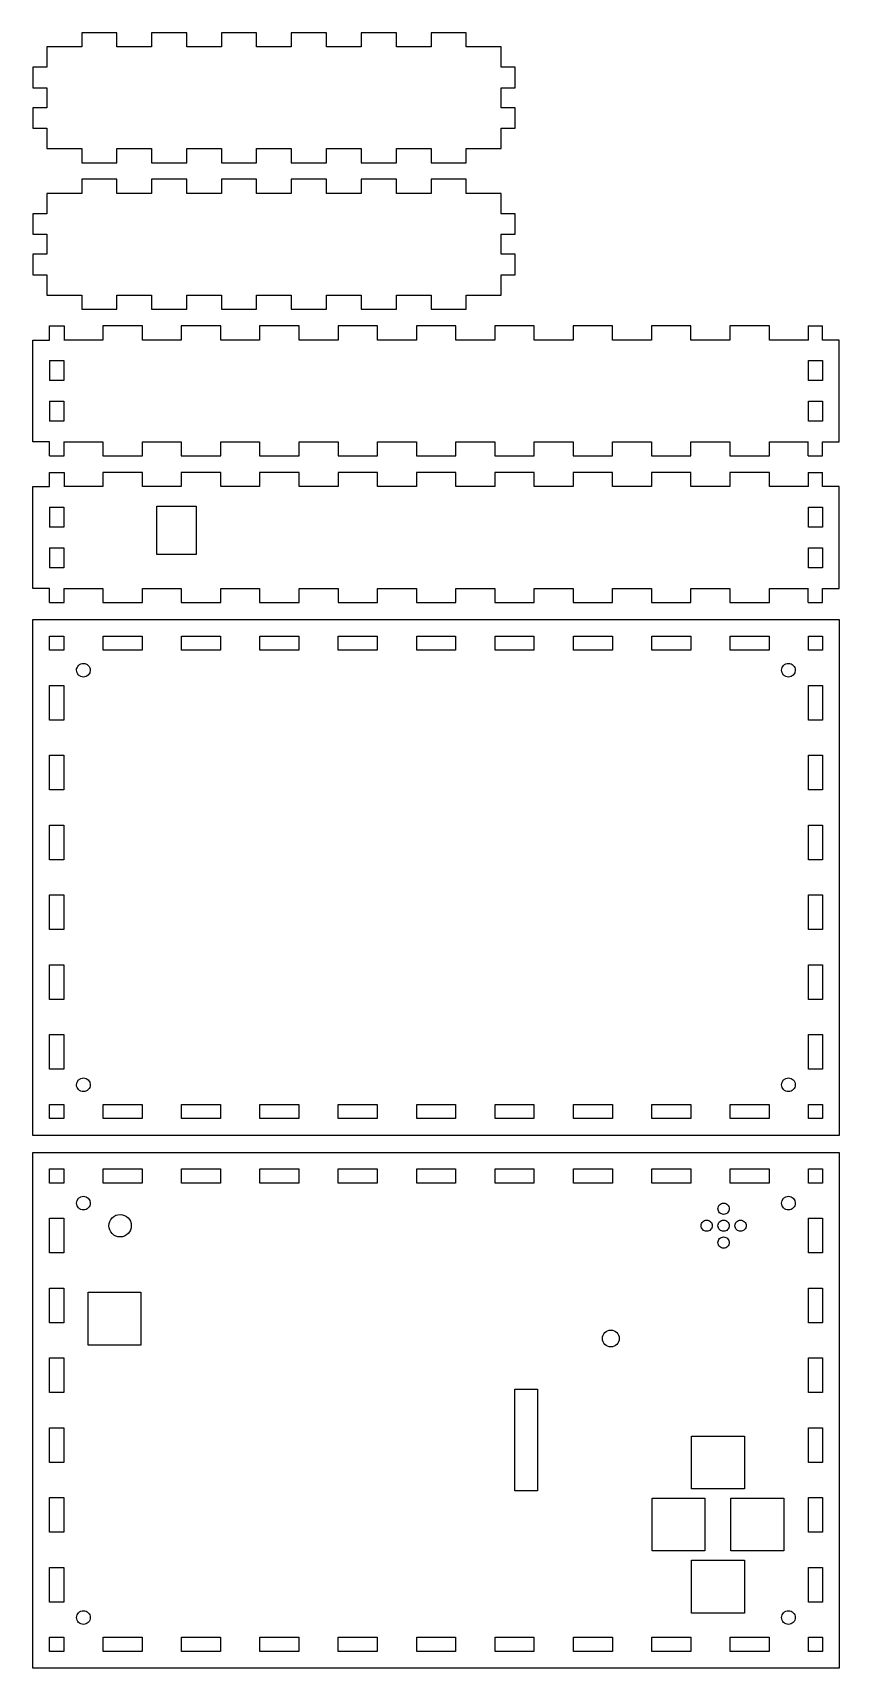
# Model space of a CAD drawing. Extents: x 1 to 182, y 1 to 369.
import ezdxf

# ---------------------------------------------------------------- set-up
doc = ezdxf.new("R2010")
doc.units = 0
doc.layers.add('Layer_1', color=7, linetype='CONTINUOUS')

msp = doc.modelspace()

# ---------------------------------------------------------------- linework, layer by layer
at = {"layer": 'Layer_1', "color": 7}
for points in [[(11.686992, 369.008731), (11.686992, 365.833731)], [(19.612187, 369.008731), (11.686992, 369.008731)], [(19.612187, 365.833731), (19.612187, 369.008731)], [(27.415434, 369.008731), (27.415434, 365.833731)], [(35.340629, 369.008731), (27.415434, 369.008731)], [(35.340629, 365.833731), (35.340629, 369.008731)], [(43.143904, 369.008731), (43.143904, 365.833731)], [(51.069099, 369.008731), (43.143904, 369.008731)], [(51.069099, 365.833731), (51.069099, 369.008731)], [(58.872402, 369.008731), (58.872402, 365.833731)], [(66.797569, 369.008731), (58.872402, 369.008731)], [(66.797569, 365.833731), (66.797569, 369.008731)], [(74.600844, 369.008731), (74.600844, 365.833731)], [(82.526039, 369.008731), (74.600844, 369.008731)], [(82.526039, 365.833731), (82.526039, 369.008731)], [(90.329314, 369.008731), (90.329314, 365.833731)], [(98.254481, 369.008731), (90.329314, 369.008731)], [(98.254481, 365.833731), (98.254481, 369.008731)], [(3.822756, 365.833731), (3.822756, 361.261731)], [(11.686992, 365.833731), (3.822756, 365.833731)], [(27.415434, 365.833731), (19.612187, 365.833731)], [(43.143904, 365.833731), (35.340629, 365.833731)], [(58.872402, 365.833731), (51.069099, 365.833731)], [(74.600844, 365.833731), (66.797569, 365.833731)], [(90.329314, 365.833731), (82.526039, 365.833731)], [(106.118716, 365.833731), (98.254481, 365.833731)], [(106.118716, 361.261731), (106.118716, 365.833731)], [(0.647756, 361.261731), (0.647756, 356.628771), (3.822756, 356.628771)], [(3.822756, 361.261731), (0.647756, 361.261731)], [(109.293716, 361.261731), (106.118716, 361.261731)], [(109.293716, 356.628771), (109.293716, 361.261731)], [(3.822756, 356.628771), (3.822756, 352.117731)], [(106.118716, 352.117731), (106.118716, 356.628771)], [(106.118716, 356.628771), (109.293716, 356.628771)], [(0.647756, 352.117731), (0.647756, 347.484771), (3.822756, 347.484771)], [(3.822756, 352.117731), (0.647756, 352.117731)], [(109.293716, 352.117731), (106.118716, 352.117731)], [(109.293716, 347.484771), (109.293716, 352.117731)], [(3.822756, 347.484771), (3.822756, 342.912768), (11.686992, 342.912768)], [(106.118716, 342.912768), (106.118716, 347.484771), (109.293716, 347.484771)], [(11.686992, 342.912768), (11.686992, 339.737768), (19.612187, 339.737768)], [(19.612187, 339.737768), (19.612187, 342.912768), (27.415434, 342.912768)], [(27.415434, 342.912768), (27.415434, 339.737768), (35.340629, 339.737768)], [(35.340629, 339.737768), (35.340629, 342.912768), (43.143904, 342.912768)], [(43.143904, 342.912768), (43.143904, 339.737768), (51.069099, 339.737768)], [(51.069099, 339.737768), (51.069099, 342.912768), (58.872402, 342.912768)], [(58.872402, 342.912768), (58.872402, 339.737768), (66.797569, 339.737768)], [(66.797569, 339.737768), (66.797569, 342.912768), (74.600844, 342.912768)], [(74.600844, 342.912768), (74.600844, 339.737768), (82.526039, 339.737768)], [(82.526039, 339.737768), (82.526039, 342.912768), (90.329314, 342.912768)], [(90.329314, 342.912768), (90.329314, 339.737768), (98.254481, 339.737768)], [(98.254481, 339.737768), (98.254481, 342.912768), (106.118716, 342.912768)], [(11.686996, 335.988731), (11.686996, 332.813731)], [(19.612184, 335.988731), (11.686996, 335.988731)], [(19.612184, 332.813731), (19.612184, 335.988731)], [(27.415452, 335.988731), (27.415452, 332.813731)], [(35.34064, 335.988731), (27.415452, 335.988731)], [(35.34064, 332.813731), (35.34064, 335.988731)], [(43.143907, 335.988731), (43.143907, 332.813731)], [(51.069096, 335.988731), (43.143907, 335.988731)], [(51.069096, 332.813731), (51.069096, 335.988731)], [(58.872399, 335.988731), (58.872399, 332.813731)], [(66.797586, 335.988731), (58.872399, 335.988731)], [(66.797586, 332.813731), (66.797586, 335.988731)], [(74.600856, 335.988731), (74.600856, 332.813731)], [(82.526045, 335.988731), (74.600856, 335.988731)], [(82.526045, 332.813731), (82.526045, 335.988731)], [(90.329312, 335.988731), (90.329312, 332.813731)], [(98.254501, 335.988731), (90.329312, 335.988731)], [(98.254501, 332.813731), (98.254501, 335.988731)], [(11.686996, 332.813731), (3.822768, 332.813731)], [(3.822768, 332.813731), (3.822768, 328.241731)], [(27.415452, 332.813731), (19.612184, 332.813731)], [(43.143907, 332.813731), (35.34064, 332.813731)], [(58.872399, 332.813731), (51.069096, 332.813731)], [(74.600856, 332.813731), (66.797586, 332.813731)], [(90.329312, 332.813731), (82.526045, 332.813731)], [(106.118728, 332.813731), (98.254498, 332.813731)], [(106.118728, 328.241731), (106.118728, 332.813731)], [(0.647768, 328.241731), (0.647768, 323.608771), (3.822768, 323.608771)], [(3.822768, 328.241731), (0.647768, 328.241731)], [(109.293728, 328.241731), (106.118728, 328.241731)], [(109.293728, 323.608771), (109.293728, 328.241731)], [(3.822768, 323.608771), (3.822768, 319.097731)], [(106.118728, 319.097731), (106.118728, 323.608771)], [(106.118728, 323.608771), (109.293728, 323.608771)], [(0.647768, 319.097731), (0.647768, 314.464771), (3.822768, 314.464771)], [(3.822768, 319.097731), (0.647768, 319.097731)], [(109.293728, 319.097731), (106.118728, 319.097731)], [(109.293728, 314.464771), (109.293728, 319.097731)], [(3.822768, 314.464771), (3.822768, 309.892768), (11.686996, 309.892768)], [(98.254501, 306.717768), (98.254501, 309.892768), (106.118728, 309.892768), (106.118728, 314.464771), (109.293728, 314.464771)], [(11.686996, 309.892768), (11.686996, 306.717768), (19.612184, 306.717768)], [(19.612184, 306.717768), (19.612184, 309.892768), (27.415452, 309.892768)], [(27.415452, 309.892768), (27.415452, 306.717768), (35.34064, 306.717768)], [(35.34064, 306.717768), (35.34064, 309.892768), (43.143907, 309.892768)], [(43.143907, 309.892768), (43.143907, 306.717768), (51.069096, 306.717768)], [(51.069096, 306.717768), (51.069096, 309.892768), (58.872399, 309.892768)], [(58.872399, 309.892768), (58.872399, 306.717768), (66.797586, 306.717768)], [(66.797586, 306.717768), (66.797586, 309.892768), (74.600856, 309.892768)], [(74.600856, 309.892768), (74.600856, 306.717768), (82.526045, 306.717768)], [(82.526045, 306.717768), (82.526045, 309.892768), (90.329312, 309.892768)], [(90.329312, 309.892768), (90.329312, 306.717768), (98.254501, 306.717768)], [(4.457768, 299.793731), (4.457768, 302.968731), (7.632768, 302.968731)], [(7.632768, 302.968731), (7.693728, 302.968731)], [(7.693728, 302.968731), (7.693728, 299.793731)], [(16.455915, 302.968731), (16.455915, 299.793731)], [(25.340062, 302.968731), (16.455915, 302.968731)], [(25.340062, 299.793731), (25.340062, 302.968731)], [(34.102249, 302.968731), (34.102249, 299.793731)], [(42.986356, 302.968731), (34.102249, 302.968731)], [(42.986356, 299.793731), (42.986356, 302.968731)], [(51.748546, 302.968731), (51.748546, 299.793731)], [(60.63269, 302.968731), (51.748546, 302.968731)], [(60.63269, 299.793731), (60.63269, 302.968731)], [(69.394877, 302.968731), (69.394877, 299.793731)], [(78.278987, 302.968731), (69.394877, 302.968731)], [(78.278987, 299.793731), (78.278987, 302.968731)], [(87.041174, 302.968731), (87.041174, 299.793731)], [(95.925318, 302.968731), (87.041174, 302.968731)], [(95.925318, 299.793731), (95.925318, 302.968731)], [(104.687508, 302.968731), (104.687508, 299.793731)], [(113.571615, 302.968731), (104.687508, 302.968731)], [(113.571615, 299.793731), (113.571615, 302.968731)], [(122.333806, 302.968731), (122.333806, 299.793731)], [(131.217949, 302.968731), (122.333806, 302.968731)], [(131.217949, 299.793731), (131.217949, 302.968731)], [(139.980137, 302.968731), (139.980137, 299.793731)], [(148.864247, 302.968731), (139.980137, 302.968731)], [(148.864247, 299.793731), (148.864247, 302.968731)], [(157.626434, 302.968731), (157.626434, 299.793731)], [(166.510578, 302.968731), (157.626434, 302.968731)], [(166.510578, 299.793731), (166.510578, 302.968731)], [(175.272768, 302.968731), (175.272768, 299.793731)], [(175.272768, 302.968731), (175.333728, 302.968731)], [(175.333728, 302.968731), (178.508728, 302.968731)], [(178.508728, 299.793731), (178.508728, 302.968731)], [(0.647768, 276.872768), (0.647768, 299.793728), (4.457768, 299.793731)], [(16.455915, 299.793731), (7.632768, 299.793731)], [(34.102249, 299.793731), (25.340062, 299.793731)], [(51.748546, 299.793731), (42.986356, 299.793731)], [(69.394877, 299.793731), (60.63269, 299.793731)], [(87.041174, 299.793731), (78.278987, 299.793731)], [(104.687508, 299.793731), (95.925318, 299.793731)], [(122.333806, 299.793731), (113.571615, 299.793731)], [(139.980137, 299.793731), (131.217949, 299.793731)], [(157.626434, 299.793731), (148.864247, 299.793731)], [(175.333728, 299.793731), (166.510578, 299.793731)], [(178.508728, 276.872771), (182.257768, 276.872768), (182.257768, 299.793728), (178.508728, 299.793728)], [(4.457768, 295.160771), (7.632768, 295.160771)], [(4.457768, 295.160771), (4.457768, 290.649731)], [(7.632768, 295.160771), (7.632768, 290.649731)], [(175.333728, 290.649731), (175.333728, 295.160771)], [(175.333728, 295.160771), (178.508728, 295.160771)], [(178.508728, 295.160771), (178.508728, 290.649731)], [(7.632768, 290.649731), (4.457768, 290.649731)], [(178.508728, 290.649731), (175.333728, 290.649731)], [(4.457768, 286.016771), (7.632768, 286.016771)], [(4.457768, 286.016771), (4.457768, 281.505731)], [(7.632768, 286.016771), (7.632768, 281.505731)], [(175.333728, 281.505731), (175.333728, 286.016771)], [(175.333728, 286.016771), (178.508728, 286.016771)], [(178.508728, 286.016771), (178.508728, 281.505731)], [(7.632768, 281.505731), (4.457768, 281.505731)], [(178.508728, 281.505731), (175.333728, 281.505731)], [(4.457768, 273.697768), (4.457768, 276.872768)], [(7.632768, 276.872768), (16.455915, 276.872768)], [(7.693728, 273.697768), (7.693728, 276.872768)], [(16.455915, 276.872768), (16.455915, 273.697768), (25.340062, 273.697768)], [(25.340062, 273.697768), (25.340062, 276.872768), (34.102249, 276.872768)], [(34.102249, 276.872768), (34.102249, 273.697768), (42.986356, 273.697768)], [(42.986356, 273.697768), (42.986356, 276.872768), (51.748546, 276.872768)], [(51.748546, 276.872768), (51.748546, 273.697768), (60.63269, 273.697768)], [(60.63269, 273.697768), (60.63269, 276.872768), (69.394877, 276.872768)], [(69.394877, 276.872768), (69.394877, 273.697768), (78.278987, 273.697768)], [(78.278987, 273.697768), (78.278987, 276.872768), (87.041177, 276.872768)], [(87.041174, 276.872768), (87.041174, 273.697768), (95.925318, 273.697768)], [(95.925318, 273.697768), (95.925318, 276.872768), (104.687508, 276.872768)], [(104.687508, 276.872768), (104.687508, 273.697768), (113.571615, 273.697768)], [(113.571615, 273.697768), (113.571615, 276.872768), (122.333806, 276.872768)], [(122.333806, 276.872768), (122.333806, 273.697768), (131.217949, 273.697768)], [(131.217949, 273.697768), (131.217949, 276.872768), (139.980137, 276.872768)], [(139.980137, 276.872768), (139.980137, 273.697768), (148.864247, 273.697768)], [(148.864247, 273.697768), (148.864247, 276.872768), (157.626437, 276.872768)], [(157.626434, 276.872768), (157.626434, 273.697768), (166.510578, 273.697768)], [(166.510578, 273.697768), (166.510578, 276.872768), (175.333728, 276.872768)], [(175.272768, 273.697768), (175.272768, 276.872768)], [(178.508728, 273.697768), (178.508728, 276.872768)], [(4.457768, 273.697768), (7.632768, 273.697768)], [(7.632768, 273.697768), (7.693728, 273.697768)], [(175.272768, 273.697768), (175.333728, 273.697768)], [(175.333728, 273.697768), (178.508728, 273.697768)], [(4.457768, 266.773731), (4.457768, 269.948731), (7.632768, 269.948731)], [(7.632768, 269.948731), (7.693728, 269.948731)], [(7.693728, 269.948731), (7.693728, 266.773731)], [(16.455915, 269.948731), (16.455915, 266.773731)], [(25.340062, 269.948731), (16.455915, 269.948731)], [(25.340062, 266.773731), (25.340062, 269.948731)], [(34.102249, 269.948731), (34.102249, 266.773731)], [(42.986356, 269.948731), (34.102249, 269.948731)], [(42.986356, 266.773731), (42.986356, 269.948731)], [(51.748546, 269.948731), (51.748546, 266.773731)], [(60.63269, 269.948731), (51.748546, 269.948731)], [(60.63269, 266.773731), (60.63269, 269.948731)], [(69.394877, 269.948731), (69.394877, 266.773731)], [(78.278987, 269.948731), (69.394877, 269.948731)], [(78.278987, 266.773731), (78.278987, 269.948731)], [(87.041174, 269.948731), (87.041174, 266.773731)], [(95.925318, 269.948731), (87.041174, 269.948731)], [(95.925318, 266.773731), (95.925318, 269.948731)], [(104.687508, 269.948731), (104.687508, 266.773731)], [(113.571615, 269.948731), (104.687508, 269.948731)], [(113.571615, 266.773731), (113.571615, 269.948731)], [(122.333806, 269.948731), (122.333806, 266.773731)], [(131.217949, 269.948731), (122.333806, 269.948731)], [(131.217949, 266.773731), (131.217949, 269.948731)], [(139.980137, 269.948731), (139.980137, 266.773731)], [(148.864247, 269.948731), (139.980137, 269.948731)], [(148.864247, 266.773731), (148.864247, 269.948731)], [(157.626434, 269.948731), (157.626434, 266.773731)], [(166.510578, 269.948731), (157.626434, 269.948731)], [(166.510578, 266.773731), (166.510578, 269.948731)], [(175.272768, 269.948731), (175.272768, 266.773731)], [(175.272768, 269.948731), (175.333728, 269.948731)], [(175.333728, 269.948731), (178.508728, 269.948731)], [(178.508728, 266.773731), (178.508728, 269.948731)], [(0.647768, 243.852768), (0.647768, 266.773728), (4.457768, 266.773731)], [(16.455915, 266.773731), (7.632768, 266.773731)], [(34.102249, 266.773731), (25.340062, 266.773731)], [(51.748546, 266.773731), (42.986356, 266.773731)], [(69.394877, 266.773731), (60.63269, 266.773731)], [(87.041174, 266.773731), (78.278987, 266.773731)], [(104.687508, 266.773731), (95.925318, 266.773731)], [(122.333806, 266.773731), (113.571615, 266.773731)], [(139.980137, 266.773731), (131.217949, 266.773731)], [(157.626434, 266.773731), (148.864247, 266.773731)], [(175.333728, 266.773731), (166.510578, 266.773731)], [(178.508728, 243.852771), (182.257768, 243.852768), (182.257768, 266.773728), (178.508728, 266.773728)], [(4.457768, 262.140771), (7.632768, 262.140771)], [(4.457768, 262.140771), (4.457768, 257.629731)], [(7.632768, 262.140771), (7.632768, 257.629731)], [(175.333728, 257.629731), (175.333728, 262.140771)], [(175.333728, 262.140771), (178.508728, 262.140771)], [(178.508728, 262.140771), (178.508728, 257.629731)], [(7.632768, 257.629731), (4.457768, 257.629731)], [(178.508728, 257.629731), (175.333728, 257.629731)], [(4.457768, 252.996771), (7.632768, 252.996771)], [(4.457768, 252.996771), (4.457768, 248.485731)], [(7.632768, 252.996771), (7.632768, 248.485731)], [(175.333728, 248.485731), (175.333728, 252.996771)], [(175.333728, 252.996771), (178.508728, 252.996771)], [(178.508728, 252.996771), (178.508728, 248.485731)], [(7.632768, 248.485731), (4.457768, 248.485731)], [(178.508728, 248.485731), (175.333728, 248.485731)], [(4.457768, 240.677768), (4.457768, 243.852768)], [(7.632768, 243.852768), (16.455915, 243.852768)], [(7.693728, 240.677768), (7.693728, 243.852768)], [(16.455915, 243.852768), (16.455915, 240.677768), (25.340062, 240.677768)], [(25.340062, 240.677768), (25.340062, 243.852768), (34.102249, 243.852768)], [(34.102249, 243.852768), (34.102249, 240.677768), (42.986356, 240.677768)], [(42.986356, 240.677768), (42.986356, 243.852768), (51.748546, 243.852768)], [(51.748546, 243.852768), (51.748546, 240.677768), (60.63269, 240.677768)], [(60.63269, 240.677768), (60.63269, 243.852768), (69.394877, 243.852768)], [(69.394877, 243.852768), (69.394877, 240.677768), (78.278987, 240.677768)], [(78.278987, 240.677768), (78.278987, 243.852768), (87.041177, 243.852768)], [(87.041174, 243.852768), (87.041174, 240.677768), (95.925318, 240.677768)], [(95.925318, 240.677768), (95.925318, 243.852768), (104.687508, 243.852768)], [(104.687508, 243.852768), (104.687508, 240.677768), (113.571615, 240.677768)], [(113.571615, 240.677768), (113.571615, 243.852768), (122.333806, 243.852768)], [(122.333806, 243.852768), (122.333806, 240.677768), (131.217949, 240.677768)], [(131.217949, 240.677768), (131.217949, 243.852768), (139.980137, 243.852768)], [(139.980137, 243.852768), (139.980137, 240.677768), (148.864247, 240.677768)], [(148.864247, 240.677768), (148.864247, 243.852768), (157.626437, 243.852768)], [(157.626434, 243.852768), (157.626434, 240.677768), (166.510578, 240.677768)], [(166.510578, 240.677768), (166.510578, 243.852768), (175.333728, 243.852768)], [(175.272768, 240.677768), (175.272768, 243.852768)], [(178.508728, 240.677768), (178.508728, 243.852768)], [(4.457768, 240.677768), (7.632768, 240.677768)], [(7.632768, 240.677768), (7.693728, 240.677768)], [(175.272768, 240.677768), (175.333728, 240.677768)], [(175.333728, 240.677768), (178.508728, 240.677768)]]:
    msp.add_lwpolyline(points, dxfattribs=at)
for points in [[(28.587768, 262.368592), (37.451594, 262.368592), (37.451594, 251.472768), (28.587768, 251.472768), (28.587768, 262.368592)], [(0.647768, 236.842229), (182.232221, 236.842229), (182.232221, 120.662768), (0.647768, 120.662768), (0.647768, 236.842229)], [(4.457767, 233.118728), (7.632767, 233.118728), (7.632767, 229.943728), (4.457767, 229.943728), (4.457767, 233.118728)], [(16.516874, 233.118733), (25.279101, 233.118733), (25.279101, 229.943731), (16.516874, 229.943731), (16.516874, 233.118733)], [(34.163209, 233.118728), (42.925396, 233.118728), (42.925396, 229.943728), (34.163209, 229.943728), (34.163209, 233.118728)], [(51.809509, 233.118728), (60.571733, 233.118728), (60.571733, 229.943728), (51.809509, 229.943728), (51.809509, 233.118728)], [(69.455837, 233.118728), (78.218027, 233.118728), (78.218027, 229.943728), (69.455837, 229.943728), (69.455837, 233.118728)], [(87.102134, 233.118728), (95.864358, 233.118728), (95.864358, 229.943728), (87.102134, 229.943728), (87.102134, 233.118728)], [(104.748465, 233.118728), (113.51065, 233.118728), (113.51065, 229.943728), (104.748465, 229.943728), (104.748465, 233.118728)], [(122.39476, 233.118728), (131.156984, 233.118728), (131.156984, 229.943728), (122.39476, 229.943728), (122.39476, 233.118728)], [(140.041091, 233.118728), (148.803281, 233.118728), (148.803281, 229.943728), (140.041091, 229.943728), (140.041091, 233.118728)], [(157.687394, 233.118728), (166.449618, 233.118728), (166.449618, 229.943728), (157.687394, 229.943728), (157.687394, 233.118728)], [(175.333725, 233.118728), (178.508725, 233.118728), (178.508725, 229.943728), (175.333725, 229.943728), (175.333725, 233.118728)], [(13.594635, 225.412213), (13.594635, 225.412213)], [(172.357421, 225.424994), (172.357421, 225.424994)], [(4.457767, 222.018533), (7.632767, 222.018533), (7.632767, 214.215258), (4.457767, 214.215258), (4.457767, 222.018533)], [(175.333725, 222.018533), (178.508725, 222.018533), (178.508725, 214.215258), (175.333725, 214.215258), (175.333725, 222.018533)], [(4.457767, 206.290085), (7.632767, 206.290085), (7.632767, 198.48681), (4.457767, 198.48681), (4.457767, 206.290085)], [(175.333725, 206.290085), (178.508725, 206.290085), (178.508725, 198.48681), (175.333725, 198.48681), (175.333725, 206.290085)], [(4.457767, 190.561623), (7.632767, 190.561623), (7.632767, 182.758348), (4.457767, 182.758348), (4.457767, 190.561623)], [(175.333725, 190.561623), (178.508725, 190.561623), (178.508725, 182.758348), (175.333725, 182.758348), (175.333725, 190.561623)], [(4.457767, 174.833125), (7.632767, 174.833125), (7.632767, 167.017768), (4.457767, 167.017768), (4.457767, 174.833125)], [(175.333725, 174.833125), (178.508725, 174.833125), (178.508725, 167.029878), (175.333725, 167.029878), (175.333725, 174.833125)], [(4.457767, 159.104671), (7.632767, 159.104671), (7.632767, 151.301396), (4.457767, 151.301396), (4.457767, 159.104671)], [(175.333725, 159.104671), (178.508725, 159.104671), (178.508725, 151.301396), (175.333725, 151.301396), (175.333725, 159.104671)], [(4.457767, 143.376218), (7.632767, 143.376218), (7.632767, 135.572971), (4.457767, 135.572971), (4.457767, 143.376218)], [(175.333725, 143.376218), (178.508725, 143.376218), (178.508725, 135.572971), (175.333725, 135.572971), (175.333725, 143.376218)], [(13.594635, 132.067227), (13.594635, 132.067227)], [(172.344642, 132.067227), (172.344642, 132.067227)], [(4.457767, 127.647771), (7.632767, 127.647771), (7.632767, 124.472771), (4.457767, 124.472771), (4.457767, 127.647771)], [(16.522767, 127.647771), (25.279101, 127.647771), (25.279101, 124.472768), (16.522767, 124.472768), (16.522767, 127.647771)], [(34.163209, 127.647771), (42.925396, 127.647771), (42.925396, 124.472771), (34.163209, 124.472771), (34.163209, 127.647771)], [(51.809509, 127.647771), (60.571733, 127.647771), (60.571733, 124.472771), (51.809509, 124.472771), (51.809509, 127.647771)], [(69.455837, 127.647771), (78.218027, 127.647771), (78.218027, 124.472771), (69.455837, 124.472771), (69.455837, 127.647771)], [(87.102134, 127.647771), (95.864358, 127.647771), (95.864358, 124.472771), (87.102134, 124.472771), (87.102134, 127.647771)], [(104.748465, 127.647771), (113.51065, 127.647771), (113.51065, 124.472771), (104.748465, 124.472771), (104.748465, 127.647771)], [(122.39476, 127.647771), (131.156984, 127.647771), (131.156984, 124.472771), (122.39476, 124.472771), (122.39476, 127.647771)], [(140.041091, 127.647771), (148.803281, 127.647771), (148.803281, 124.472771), (140.041091, 124.472771), (140.041091, 127.647771)], [(157.687394, 127.647771), (166.449621, 127.647771), (166.449621, 124.472771), (157.687394, 124.472771), (157.687394, 127.647771)], [(175.333725, 127.647771), (178.508725, 127.647771), (178.508725, 124.472771), (175.333725, 124.472771), (175.333725, 127.647771)], [(0.647768, 116.827227), (182.232221, 116.827227), (182.232221, 0.647759), (0.647768, 0.647759), (0.647768, 116.827227)], [(4.457767, 113.103716), (7.632767, 113.103716), (7.632767, 109.928716), (4.457767, 109.928716), (4.457767, 113.103716)], [(16.516874, 113.103733), (25.279101, 113.103733), (25.279101, 109.928731), (16.516874, 109.928731), (16.516874, 113.103733)], [(34.163209, 113.103716), (42.925396, 113.103716), (42.925396, 109.928716), (34.163209, 109.928716), (34.163209, 113.103716)], [(51.809509, 113.103716), (60.571733, 113.103716), (60.571733, 109.928716), (51.809509, 109.928716), (51.809509, 113.103716)], [(69.455837, 113.103716), (78.218027, 113.103716), (78.218027, 109.928716), (69.455837, 109.928716), (69.455837, 113.103716)], [(87.102134, 113.103716), (95.864358, 113.103716), (95.864358, 109.928716), (87.102134, 109.928716), (87.102134, 113.103716)], [(104.748465, 113.103716), (113.51065, 113.103716), (113.51065, 109.928716), (104.748465, 109.928716), (104.748465, 113.103716)], [(122.39476, 113.103716), (131.156984, 113.103716), (131.156984, 109.928716), (122.39476, 109.928716), (122.39476, 113.103716)], [(140.041091, 113.103716), (148.803281, 113.103716), (148.803281, 109.928716), (140.041091, 109.928716), (140.041091, 113.103716)], [(157.687394, 113.103716), (166.449618, 113.103716), (166.449618, 109.928716), (157.687394, 109.928716), (157.687394, 113.103716)], [(175.333725, 113.103716), (178.508725, 113.103716), (178.508725, 109.928716), (175.333725, 109.928716), (175.333725, 113.103716)], [(13.60741, 105.409992), (13.60741, 105.409992)], [(157.47262, 104.139992), (157.47262, 104.139992)], [(172.357421, 105.409992), (172.357421, 105.409992)], [(4.457767, 102.003533), (7.632767, 102.003533), (7.632767, 94.200258), (4.457767, 94.200258), (4.457767, 102.003533)], [(22.845229, 100.329992), (22.845229, 100.329992)], [(153.66262, 100.329992), (153.66262, 100.329992)], [(157.47262, 100.329992), (157.47262, 100.329992)], [(161.28262, 100.329992), (161.28262, 100.329992)], [(175.333725, 102.003533), (178.508725, 102.003533), (178.508725, 94.200258), (175.333725, 94.200258), (175.333725, 102.003533)], [(157.47262, 96.519992), (157.47262, 96.519992)], [(4.457767, 86.275085), (7.632767, 86.275085), (7.632767, 78.47181), (4.457767, 78.47181), (4.457767, 86.275085)], [(13.106077, 85.344463), (25.019457, 85.344463), (25.019457, 73.431081), (13.106077, 73.431081), (13.106077, 85.344463)], [(175.333725, 86.275085), (178.508725, 86.275085), (178.508725, 78.47181), (175.333725, 78.47181), (175.333725, 86.275085)], [(132.703911, 74.929992), (132.703911, 74.929992)], [(4.457767, 70.546623), (7.632767, 70.546623), (7.632767, 62.743348), (4.457767, 62.743348), (4.457767, 70.546623)], [(175.333725, 70.546623), (178.508725, 70.546623), (178.508725, 62.743348), (175.333725, 62.743348), (175.333725, 70.546623)], [(109.226398, 63.493565), (114.293563, 63.493565), (114.293563, 40.646404), (109.226398, 40.646404), (109.226398, 63.493565)], [(4.457767, 54.818125), (7.632767, 54.818125), (7.632767, 47.002768), (4.457767, 47.002768), (4.457767, 54.818125)], [(148.983311, 52.946681), (160.896689, 52.946681), (160.896689, 41.033302), (148.983311, 41.033302), (148.983311, 52.946681)], [(175.333725, 54.818125), (178.508725, 54.818125), (178.508725, 47.014878), (175.333725, 47.014878), (175.333725, 54.818125)], [(4.457767, 39.089663), (7.632767, 39.089663), (7.632767, 31.286388), (4.457767, 31.286388), (4.457767, 39.089663)], [(140.093291, 38.976681), (152.006673, 38.976681), (152.006673, 27.063302), (140.093291, 27.063302), (140.093291, 38.976681)], [(157.873311, 38.976681), (169.786689, 38.976681), (169.786689, 27.063302), (157.873311, 27.063302), (157.873311, 38.976681)], [(175.333725, 39.089663), (178.508725, 39.089663), (178.508725, 31.286388), (175.333725, 31.286388), (175.333725, 39.089663)], [(4.457767, 23.361218), (7.632767, 23.361218), (7.632767, 15.557971), (4.457767, 15.557971), (4.457767, 23.361218)], [(148.983311, 25.006681), (160.896689, 25.006681), (160.896689, 13.093308), (148.983311, 13.093308), (148.983311, 25.006681)], [(175.333725, 23.361218), (178.508725, 23.361218), (178.508725, 15.557971), (175.333725, 15.557971), (175.333725, 23.361218)], [(13.60741, 12.065003), (13.60741, 12.065003)], [(172.357421, 12.065003), (172.357421, 12.065003)], [(4.457767, 7.632787), (7.632767, 7.632787), (7.632767, 4.457787), (4.457767, 4.457787), (4.457767, 7.632787)], [(16.522767, 7.632787), (25.279101, 7.632787), (25.279101, 4.457787), (16.522767, 4.457787), (16.522767, 7.632787)], [(34.163209, 7.632787), (42.925396, 7.632787), (42.925396, 4.457787), (34.163209, 4.457787), (34.163209, 7.632787)], [(51.809509, 7.632787), (60.571733, 7.632787), (60.571733, 4.457787), (51.809509, 4.457787), (51.809509, 7.632787)], [(69.455837, 7.632787), (78.218027, 7.632787), (78.218027, 4.457787), (69.455837, 4.457787), (69.455837, 7.632787)], [(87.102134, 7.632787), (95.864358, 7.632787), (95.864358, 4.457787), (87.102134, 4.457787), (87.102134, 7.632787)], [(104.748465, 7.632787), (113.51065, 7.632787), (113.51065, 4.457787), (104.748465, 4.457787), (104.748465, 7.632787)], [(122.39476, 7.632787), (131.156984, 7.632787), (131.156984, 4.457787), (122.39476, 4.457787), (122.39476, 7.632787)], [(140.041091, 7.632787), (148.803281, 7.632787), (148.803281, 4.457787), (140.041091, 4.457787), (140.041091, 7.632787)], [(157.687394, 7.632787), (166.449621, 7.632787), (166.449621, 4.457787), (157.687394, 4.457787), (157.687394, 7.632787)], [(175.333725, 7.632787), (178.508725, 7.632787), (178.508725, 4.457787), (175.333725, 4.457787), (175.333725, 7.632787)]]:
    msp.add_lwpolyline(points, close=True, dxfattribs=at)
for points in [[(4.457768, 276.872768), (0.647768, 276.872768), (0.647768, 276.872768), (0.647768, 276.872768)], [(4.457768, 243.852768), (0.647768, 243.852768), (0.647768, 243.852768), (0.647768, 243.852768)], [(10.509791, 225.412213), (10.509791, 225.821289), (10.672295, 226.21361), (10.961556, 226.502871)], [(12.052213, 223.869792), (11.200358, 223.869792), (10.509792, 224.560357), (10.509791, 225.412213)], [(10.961556, 226.502871), (11.250816, 226.792131), (11.643137, 226.954636), (12.052213, 226.954636)], [(12.052213, 226.954636), (12.461289, 226.954636), (12.853611, 226.792131), (13.142871, 226.502871)], [(13.594635, 225.412213), (13.594635, 224.560357), (12.904069, 223.869792), (12.052213, 223.869792)], [(13.142871, 226.502871), (13.432131, 226.21361), (13.594636, 225.821289), (13.594635, 225.412213)], [(169.272579, 225.424994), (169.272579, 225.83407), (169.435083, 226.226391), (169.724343, 226.515652)], [(170.815, 223.882574), (169.963145, 223.882574), (169.27258, 224.573139), (169.272579, 225.424994)], [(169.724343, 226.515652), (170.013603, 226.804912), (170.405924, 226.967417), (170.815, 226.967418)], [(170.815, 226.967418), (171.224076, 226.967417), (171.616397, 226.804912), (171.905657, 226.515652)], [(172.357421, 225.424994), (172.35742, 224.573139), (171.666855, 223.882574), (170.815, 223.882574)], [(171.905657, 226.515652), (172.194917, 226.226391), (172.357421, 225.83407), (172.357421, 225.424994)], [(10.509791, 132.067227), (10.509792, 132.919082), (11.200358, 133.609647), (12.052213, 133.609647)], [(12.052213, 133.609647), (12.904069, 133.609647), (13.594635, 132.919082), (13.594635, 132.067227)], [(169.259798, 132.067227), (169.259798, 132.919082), (169.950363, 133.609647), (170.802218, 133.609647)], [(170.802218, 133.609647), (171.211294, 133.609648), (171.603615, 133.447143), (171.892876, 133.157883)], [(171.892876, 133.157883), (172.182136, 132.868623), (172.344641, 132.476302), (172.344642, 132.067227)], [(10.961556, 130.976569), (10.672295, 131.265829), (10.509791, 131.658151), (10.509791, 132.067227)], [(12.052213, 130.524803), (11.643137, 130.524803), (11.250816, 130.687308), (10.961556, 130.976569)], [(13.142871, 130.976569), (12.853611, 130.687308), (12.461289, 130.524803), (12.052213, 130.524803)], [(13.594635, 132.067227), (13.594636, 131.658151), (13.432131, 131.265829), (13.142871, 130.976569)], [(169.711561, 130.976569), (169.422301, 131.26583), (169.259797, 131.658151), (169.259798, 132.067227)], [(170.802218, 130.524803), (170.393142, 130.524804), (170.000821, 130.687309), (169.711561, 130.976569)], [(171.892877, 130.976568), (171.603616, 130.687308), (171.211294, 130.524803), (170.802218, 130.524803)], [(172.344642, 132.067227), (172.344642, 131.65815), (172.182137, 131.265829), (171.892877, 130.976568)], [(10.522566, 105.409992), (10.522567, 106.261847), (11.213133, 106.952412), (12.064988, 106.952412)], [(12.064988, 106.952412), (12.916844, 106.952412), (13.607409, 106.261847), (13.60741, 105.409992)], [(169.272579, 105.409992), (169.27258, 106.261847), (169.963145, 106.952411), (170.815, 106.952412)], [(170.815, 106.952412), (171.666855, 106.952411), (172.35742, 106.261847), (172.357421, 105.409992)], [(10.974331, 104.319334), (10.68507, 104.608594), (10.522566, 105.000916), (10.522566, 105.409992)], [(12.064988, 103.867568), (11.655912, 103.867568), (11.263591, 104.030073), (10.974331, 104.319334)], [(13.155646, 104.319334), (12.866385, 104.030073), (12.474064, 103.867568), (12.064988, 103.867568)], [(13.60741, 105.409992), (13.607411, 105.000916), (13.444906, 104.608594), (13.155646, 104.319334)], [(154.94738, 104.139992), (154.94738, 104.474859), (155.080406, 104.796011), (155.317193, 105.032799)], [(155.317193, 103.247184), (155.080406, 103.483972), (154.94738, 103.805124), (154.94738, 104.139992)], [(155.317193, 105.032799), (155.55398, 105.269586), (155.875132, 105.402611), (156.21, 105.402611)], [(156.21, 102.877372), (155.875132, 102.877372), (155.55398, 103.010397), (155.317193, 103.247184)], [(156.21, 105.402611), (156.544868, 105.402611), (156.86602, 105.269586), (157.102807, 105.032799)], [(157.102807, 103.247184), (156.86602, 103.010397), (156.544868, 102.877372), (156.21, 102.877372)], [(157.102807, 105.032799), (157.339594, 104.796011), (157.47262, 104.474859), (157.47262, 104.139992)], [(157.47262, 104.139992), (157.47262, 103.805124), (157.339594, 103.483972), (157.102807, 103.247184)], [(169.724343, 104.319334), (169.435083, 104.608595), (169.272579, 105.000916), (169.272579, 105.409992)], [(170.815, 103.867568), (170.405924, 103.867568), (170.013603, 104.030073), (169.724343, 104.319334)], [(171.905657, 104.319334), (171.616397, 104.030073), (171.224076, 103.867568), (170.815, 103.867568)], [(172.357421, 105.409992), (172.357421, 105.000916), (172.194917, 104.608595), (171.905657, 104.319334)], [(17.794749, 100.329992), (17.794749, 100.999727), (18.0608, 101.642031), (18.534375, 102.115606)], [(18.534375, 98.544377), (18.0608, 99.017952), (17.794749, 99.660256), (17.794749, 100.329992)], [(18.534375, 102.115606), (19.007949, 102.58918), (19.650254, 102.855231), (20.319989, 102.855231)], [(20.319989, 102.855231), (21.714641, 102.855231), (22.845229, 101.724643), (22.845229, 100.329992)], [(22.845229, 100.329992), (22.845229, 98.93534), (21.714641, 97.804752), (20.319989, 97.804752)], [(151.13738, 100.329992), (151.13738, 100.664859), (151.270406, 100.986011), (151.507193, 101.222799)], [(151.507193, 99.437184), (151.270406, 99.673972), (151.13738, 99.995124), (151.13738, 100.329992)], [(151.507193, 101.222799), (151.74398, 101.459586), (152.065132, 101.592611), (152.4, 101.592611)], [(152.4, 101.592611), (152.734868, 101.592611), (153.05602, 101.459586), (153.292807, 101.222799)], [(153.292807, 101.222799), (153.529594, 100.986011), (153.66262, 100.664859), (153.66262, 100.329992)], [(153.66262, 100.329992), (153.66262, 99.995124), (153.529594, 99.673972), (153.292807, 99.437184)], [(154.94738, 100.329992), (154.94738, 100.664859), (155.080406, 100.986011), (155.317193, 101.222799)], [(155.317193, 99.437184), (155.080406, 99.673972), (154.94738, 99.995124), (154.94738, 100.329992)], [(155.317193, 101.222799), (155.55398, 101.459586), (155.875132, 101.592611), (156.21, 101.592611)], [(156.21, 101.592611), (156.544868, 101.592611), (156.86602, 101.459586), (157.102807, 101.222799)], [(157.102807, 101.222799), (157.339594, 100.986011), (157.47262, 100.664859), (157.47262, 100.329992)], [(157.47262, 100.329992), (157.47262, 99.995124), (157.339594, 99.673972), (157.102807, 99.437184)], [(158.75738, 100.329992), (158.75738, 100.664859), (158.890406, 100.986011), (159.127193, 101.222799)], [(159.127193, 99.437184), (158.890406, 99.673972), (158.75738, 99.995124), (158.75738, 100.329992)], [(159.127193, 101.222799), (159.36398, 101.459586), (159.685132, 101.592611), (160.02, 101.592611)], [(160.02, 101.592611), (160.354868, 101.592611), (160.67602, 101.459586), (160.912807, 101.222799)], [(160.912807, 101.222799), (161.149594, 100.986011), (161.28262, 100.664859), (161.28262, 100.329992)], [(161.28262, 100.329992), (161.28262, 99.995124), (161.149594, 99.673972), (160.912807, 99.437184)], [(20.319989, 97.804752), (19.650254, 97.804752), (19.007949, 98.070803), (18.534375, 98.544377)], [(152.4, 99.067372), (152.065132, 99.067372), (151.74398, 99.200397), (151.507193, 99.437184)], [(153.292807, 99.437184), (153.05602, 99.200397), (152.734868, 99.067372), (152.4, 99.067372)], [(154.94738, 96.519992), (154.94738, 96.854859), (155.080406, 97.176011), (155.317193, 97.412799)], [(155.317193, 95.627184), (155.080406, 95.863972), (154.94738, 96.185124), (154.94738, 96.519992)], [(156.21, 99.067372), (155.875132, 99.067372), (155.55398, 99.200397), (155.317193, 99.437184)], [(155.317193, 97.412799), (155.55398, 97.649586), (155.875132, 97.782611), (156.21, 97.782611)], [(157.102807, 99.437184), (156.86602, 99.200397), (156.544868, 99.067372), (156.21, 99.067372)], [(156.21, 97.782611), (156.544868, 97.782611), (156.86602, 97.649586), (157.102807, 97.412799)], [(157.102807, 97.412799), (157.339594, 97.176011), (157.47262, 96.854859), (157.47262, 96.519992)], [(157.47262, 96.519992), (157.47262, 96.185124), (157.339594, 95.863972), (157.102807, 95.627184)], [(160.02, 99.067372), (159.685132, 99.067372), (159.36398, 99.200397), (159.127193, 99.437184)], [(160.912807, 99.437184), (160.67602, 99.200397), (160.354868, 99.067372), (160.02, 99.067372)], [(156.21, 95.257372), (155.875132, 95.257372), (155.55398, 95.390397), (155.317193, 95.627184)], [(157.102807, 95.627184), (156.86602, 95.390397), (156.544868, 95.257372), (156.21, 95.257372)], [(129.470771, 73.590779), (129.11559, 73.945961), (128.916051, 74.42769), (128.916052, 74.929992)], [(128.916052, 74.929992), (128.916052, 75.432293), (129.115591, 75.914021), (129.470772, 76.269202)], [(129.470772, 76.269202), (129.825953, 76.624382), (130.307682, 76.82392), (130.809983, 76.82392)], [(130.809983, 76.82392), (131.855971, 76.823919), (132.703911, 75.975979), (132.703911, 74.929992)], [(132.703911, 74.929992), (132.703912, 74.42769), (132.504374, 73.945961), (132.149193, 73.59078)], [(130.809983, 73.03606), (130.307681, 73.03606), (129.825952, 73.235598), (129.470771, 73.590779)], [(132.149193, 73.59078), (131.794013, 73.235599), (131.312284, 73.036061), (130.809983, 73.03606)], [(10.522566, 12.065003), (10.522564, 12.47408), (10.685068, 12.866403), (10.974329, 13.155664)], [(10.974329, 10.974341), (10.685068, 11.263603), (10.522564, 11.655926), (10.522566, 12.065003)], [(10.974329, 13.155664), (11.263589, 13.444926), (11.655911, 13.607432), (12.064988, 13.607432)], [(12.064988, 13.607432), (12.474065, 13.607432), (12.866387, 13.444926), (13.155648, 13.155664)], [(13.155648, 13.155664), (13.444908, 12.866403), (13.607412, 12.47408), (13.60741, 12.065003)], [(13.60741, 12.065003), (13.607412, 11.655926), (13.444908, 11.263603), (13.155648, 10.974341)], [(169.272579, 12.065003), (169.272577, 12.47408), (169.435081, 12.866402), (169.724341, 13.155664)], [(169.724341, 10.974342), (169.435081, 11.263603), (169.272577, 11.655926), (169.272579, 12.065003)], [(169.724341, 13.155664), (170.013601, 13.444926), (170.405923, 13.607432), (170.815, 13.607432)], [(170.815, 13.607432), (171.224077, 13.607432), (171.616399, 13.444926), (171.905659, 13.155664)], [(171.905659, 13.155664), (172.194919, 12.866402), (172.357423, 12.47408), (172.357421, 12.065003)], [(172.357421, 12.065003), (172.357423, 11.655926), (172.194919, 11.263603), (171.905659, 10.974342)], [(12.064988, 10.522574), (11.655911, 10.522574), (11.263589, 10.685079), (10.974329, 10.974341)], [(13.155648, 10.974341), (12.866387, 10.685079), (12.474065, 10.522574), (12.064988, 10.522574)], [(170.815, 10.522574), (170.405923, 10.522574), (170.013601, 10.68508), (169.724341, 10.974342)], [(171.905659, 10.974342), (171.616399, 10.68508), (171.224077, 10.522574), (170.815, 10.522574)]]:
    msp.add_open_spline(points, degree=3, dxfattribs=at)

doc.saveas('drawing.dxf')
